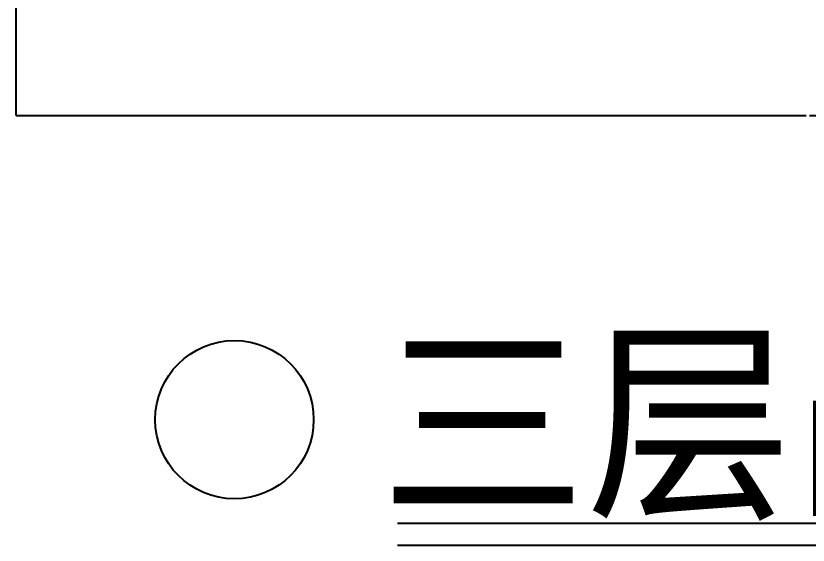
# Model space of a CAD drawing. Header units: metres. Extents: x -3162 to 6352, y -3306 to 1625.
# Drawn here: x 4299 to 5299, y -2970 to -2301 of the extents above; entities that cross this region are included whole.
import ezdxf

# ---------------------------------------------------------------- set-up
doc = ezdxf.new("R2010")
doc.units = ezdxf.units.M
for name, color, linetype in [('LM', 141, 'Continuous'), ('PUB_DIM', 3, 'Continuous'), ('PUB_TEXT', 7, 'Continuous')]:
    doc.layers.add(name, color=color, linetype=linetype)
doc.dimstyles.get("Standard").update_dxf_attribs({"dimtxt": 2.5, "dimasz": 2.5, "dimexe": 1.25, "dimexo": 0.625, "dimtad": 1, "dimcen": 2.5, "dimazin": 3, "dimtfac": 1, "dimtmove": 0, "dimatfit": 3})

# ---------------------------------------------------------------- blocks, each defined once
blk = doc.blocks.new('*D32')
for p, q in [((4298.98, -1961.53), (4298.98, -2427.55)), ((6298.98, -1961.53), (6298.98, -2427.55)), ((4299.23, -2427.55), (5296.98, -2427.55)), ((5300.98, -2427.55), (6298.73, -2427.55))]:
    blk.add_line(p, q)
at = {"layer": 'Defpoints'}
for p in [(4298.98, -1961.53), (6298.98, -1961.53), (4298.98, -2427.55)]:
    blk.add_point(p, dxfattribs=at)
at = {"layer": 'PUB_DIM', "insert": (5298.98, -2427.55), "char_height": 1, "attachment_point": 5}
blk.add_mtext('2000', dxfattribs=at)

msp = doc.modelspace()

# ---------------------------------------------------------------- linework, layer by layer
at = {"layer": 'LM'}
for points in [[(4780.77, -2942.2), (6087.94, -2942.2)], [(4780.77, -2970.19), (6087.94, -2970.19)]]:
    msp.add_lwpolyline(points, dxfattribs=at)
msp.add_circle((4574.95, -2811.64), 100, dxfattribs=at)

# ---------------------------------------------------------------- texts
at = {"layer": 'PUB_TEXT'}
msp.add_text('三层凸窗大样', height=200, dxfattribs=at).set_placement((4759.3, -2915.25))

# ---------------------------------------------------------------- dimensions: what is measured, and where the dimension line sits
at = {"layer": 'PUB_DIM'}
dim = msp.add_linear_dim(base=(4298.98, -2427.55), p1=(4298.98, -1961.53), p2=(6298.98, -1961.53), dimstyle='Standard', dxfattribs=at)
dim.commit()
dim.dimension.update_dxf_attribs({"geometry": '*D32', "text_midpoint": (5298.98, -2427.55)})

doc.saveas('drawing.dxf')
